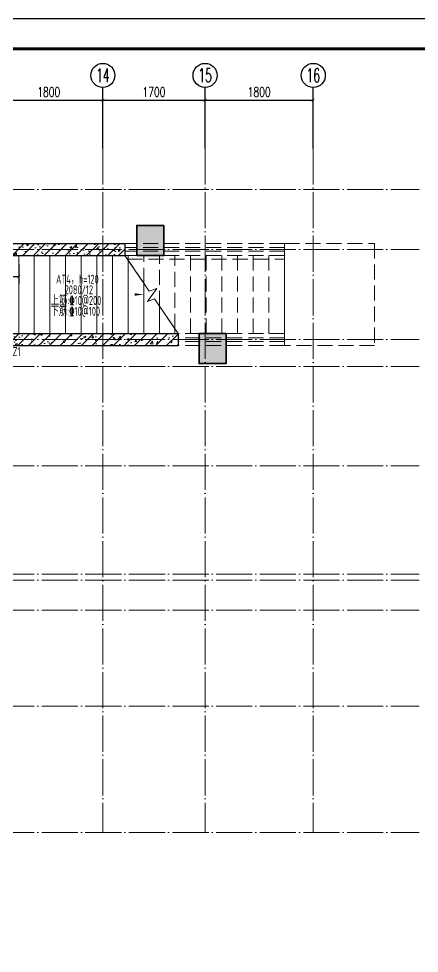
# Model space of a CAD drawing. Extents: x -812054 to 22247, y -644080 to 1003627.
# Drawn here: x -132358 to -125694, y -142320 to -126770 of the extents above; entities that cross this region are included whole.
import ezdxf
from ezdxf.enums import TextEntityAlignment as Align

# ---------------------------------------------------------------- set-up
doc = ezdxf.new("R2010")
doc.units = 0
doc.header["$LTSCALE"] = 1000
doc.linetypes.add('#P_--_20B1_001_t3$0$DASH', pattern=[0.35, 0.25, -0.1])
doc.linetypes.add('DOTE', pattern=[2.42, 2, -0.2, 0.02, -0.2])
doc.layers.get('0').update_dxf_attribs({"linetype": 'CONTINUOUS'})
doc.layers.get('DEFPOINTS').update_dxf_attribs({"linetype": 'CONTINUOUS'})
for name, color, linetype in [('-TK', 7, 'CONTINUOUS'), ('A-AXIS_TEXT', 7, 'CONTINUOUS'), ('AXIS', 3, 'CONTINUOUS'), ('DIM_SYMB', 3, 'CONTINUOUS'), ('HATCH', 8, 'CONTINUOUS'), ('PUB_DIM', 3, 'CONTINUOUS'), ('S-Z柱实线', 6, 'CONTINUOUS'), ('TEXT', 2, 'CONTINUOUS'), ('WALL', 5, 'CONTINUOUS'), ('尺寸标注', 86, 'CONTINUOUS')]:
    doc.layers.add(name, color=color, linetype=linetype)
for name, color, linetype, lineweight in [('AXIS_TEXT', 7, 'CONTINUOUS', 20), ('DOTE', 19, 'DOTE', 9), ('PUB_HATCH', 8, 'CONTINUOUS', 9), ('STAIR', 2, 'CONTINUOUS', 18), ('平面-看线', 45, 'CONTINUOUS', 15)]:
    doc.layers.add(name, color=color, linetype=linetype, lineweight=lineweight)
doc.styles.add('_TCH_AXIS', font='COMPLEX', dxfattribs={"bigfont": 'GBCBIG'})
doc.styles.add('_TCH_DIM_T3', font='SIMPLEX', dxfattribs={"width": 0.705882, "bigfont": 'GBCBIG'})
doc.styles.add('COMPLEX', font='COMPLEX')
doc.styles.add('TSSD_REIN', font='tssdeng.shx', dxfattribs={"width": 0.7, "height": 300, "bigfont": 'tssdchn.shx'})
doc.dimstyles.new('_TCH_ARCH&&50', dxfattribs={"dimtxt": 157.5, "dimasz": 50, "dimexe": 125, "dimexo": 150, "dimgap": 58.75, "dimtad": 1, "dimdec": 0, "dimzin": 0, "dimdsep": 46, "dimtxsty": '_TCH_DIM_T3', "dimblk": 'ARCHTICK', "dimcen": 0.09, "dimclrt": 7, "dimazin": 0, "dimtfac": 1, "dimtdec": 0, "dimtix": 1, "dimtmove": 2, "dimatfit": 3, "dimldrblk": 'ARCHTICK', "dimfxl": 1, "dimtolj": 1, "dimtzin": 0, "dimarcsym": 0})
pattern_1 = [(45, (-292956.68, -241880.16), (-88.38835, 88.38835), []), (50, (-292956.68, -241880.16), (358.6301, -31.37607), [37.5, -412.5]), (355, (-292956.68, -241880.16), (-69.3757, 376.0961), [30, -330]), (100.4514, (-292926.8, -241882.77), (289.2547, 344.7198), [31.8701, -350.57106]), (46.1842, (-292956.68, -241780.16), (533.6205, -82.7595), [56.25, -618.75]), (96.6356, (-292912.2, -241787.06), (467.3314, 487.059), [47.8051, -525.8565]), (351.1842, (-292956.7, -241780.16), (467.331, 487.0593), [45, -495]), (21, (-292906.68, -241805.16), (298.45353, -201.30945), [37.5, -412.5]), (326, (-292906.68, -241805.16), (121.6577, 362.575), [30, -330]), (71.4514, (-292881.8, -241821.94), (420.1113, 161.26525), [31.8701, -350.57106]), (37.5, (-292956.68, -241880.16), (6.07993, 166.44693), [0, -326, 0, -335, 0, -331.25]), (7.5, (-292956.68, -241880.16), (131.53477, 197.20586), [0, -191, 0, -318.5, 0, -126.25]), (327.5, (-293068.18, -241880.16), (266.91122, -11.27744), [0, -125, 0, -390, 0, -517.5]), (317.5, (-293118.18, -241880.16), (291.59308, 50.0525), [0, -162.5, 0, -259, 0, -367.5])]

# ---------------------------------------------------------------- blocks, each defined once
blk = doc.blocks.new('A1')
blk.add_lwpolyline([(0, 59400), (0, 0), (84100, 0), (84100, 59400)], close=True)
at = {"const_width": 100}
blk.add_lwpolyline([(2500, 58400), (2500, 1000), (83100, 1000), (83100, 58400)], close=True, dxfattribs=at)
blk = doc.blocks.new('_AXISO')
blk.add_circle((0, 0), 0.5)
at = {"layer": 'A-AXIS_TEXT', "style": 'COMPLEX', "width": 1.041667}
blk.add_attdef('A', text='', height=0.56, dxfattribs=at).set_placement((-0.25, -0.28), (0.25, -0.28), align=Align.FIT)
blk = doc.blocks.new('_ArchTick')
at = {"color": 0, "linetype": 'ByBlock', "const_width": 0.15}
blk.add_lwpolyline([(-0.5, -0.5), (0.5, 0.5)], dxfattribs=at)
blk = doc.blocks.new('*D888')
at = {"layer": 'DEFPOINTS', "color": 0, "transparency": 16777216}
for p in [(-133758, -130709), (-132358, -130709), (-132358, -131059)]:
    blk.add_point(p, dxfattribs=at)
at = {"layer": '尺寸标注', "color": 0, "lineweight": -2, "transparency": 16777216}
for p, q in [((-133758, -130859), (-133758, -131184)), ((-132358, -130859), (-132358, -131184)), ((-133758, -131059), (-132358, -131059))]:
    blk.add_line(p, q, dxfattribs=at)
at = {"layer": '尺寸标注', "color": 0, "lineweight": -2, "transparency": 16777216, "xscale": 50, "yscale": 50, "zscale": 50, "rotation": 180}
blk.add_blockref('_ArchTick', (-133758, -131059), dxfattribs=at)
at = {"layer": '尺寸标注', "color": 0, "lineweight": -2, "transparency": 16777216, "xscale": 50, "yscale": 50, "zscale": 50}
blk.add_blockref('_ArchTick', (-132358, -131059), dxfattribs=at)
at = {"layer": '尺寸标注', "color": 7, "transparency": 16777216, "insert": (-133058, -130922), "char_height": 157.5, "attachment_point": 5, "style": '_TCH_DIM_T3'}
blk.add_mtext('\\A1;1400', dxfattribs=at)
blk = doc.blocks.new('*D918')
at = {"layer": 'DEFPOINTS', "color": 0, "transparency": 16777216}
for p in [(-130958, -128128), (-132758, -128928), (-130958, -128928)]:
    blk.add_point(p, dxfattribs=at)
at = {"layer": 'PUB_DIM', "color": 0, "lineweight": -2, "transparency": 16777216}
for p, q in [((-132758, -128778), (-132758, -128003)), ((-132758, -128128), (-130958, -128128)), ((-130958, -128778), (-130958, -128003))]:
    blk.add_line(p, q, dxfattribs=at)
at = {"layer": 'PUB_DIM', "color": 0, "lineweight": -2, "transparency": 16777216, "xscale": 50, "yscale": 50, "zscale": 50, "rotation": 180}
blk.add_blockref('_ArchTick', (-132758, -128128), dxfattribs=at)
at = {"layer": 'PUB_DIM', "color": 0, "lineweight": -2, "transparency": 16777216, "xscale": 50, "yscale": 50, "zscale": 50}
blk.add_blockref('_ArchTick', (-130958, -128128), dxfattribs=at)
at = {"layer": 'PUB_DIM', "color": 7, "transparency": 16777216, "insert": (-131858, -127990), "char_height": 157.5, "attachment_point": 5, "style": '_TCH_DIM_T3'}
blk.add_mtext('\\A1;1800', dxfattribs=at)
blk = doc.blocks.new('*D919')
at = {"layer": 'DEFPOINTS', "color": 0, "transparency": 16777216}
for p in [(-129258, -128128), (-130958, -128928), (-129258, -128928)]:
    blk.add_point(p, dxfattribs=at)
at = {"layer": 'PUB_DIM', "color": 0, "lineweight": -2, "transparency": 16777216}
for p, q in [((-130958, -128778), (-130958, -128003)), ((-130958, -128128), (-129258, -128128)), ((-129258, -128778), (-129258, -128003))]:
    blk.add_line(p, q, dxfattribs=at)
at = {"layer": 'PUB_DIM', "color": 0, "lineweight": -2, "transparency": 16777216, "xscale": 50, "yscale": 50, "zscale": 50, "rotation": 180}
blk.add_blockref('_ArchTick', (-130958, -128128), dxfattribs=at)
at = {"layer": 'PUB_DIM', "color": 0, "lineweight": -2, "transparency": 16777216, "xscale": 50, "yscale": 50, "zscale": 50}
blk.add_blockref('_ArchTick', (-129258, -128128), dxfattribs=at)
at = {"layer": 'PUB_DIM', "color": 7, "transparency": 16777216, "insert": (-130108, -127990), "char_height": 157.5, "attachment_point": 5, "style": '_TCH_DIM_T3'}
blk.add_mtext('\\A1;1700', dxfattribs=at)
blk = doc.blocks.new('*D920')
at = {"layer": 'DEFPOINTS', "color": 0, "transparency": 16777216}
for p in [(-127458, -128128), (-129258, -128928), (-127458, -128928)]:
    blk.add_point(p, dxfattribs=at)
at = {"layer": 'PUB_DIM', "color": 0, "lineweight": -2, "transparency": 16777216}
for p, q in [((-129258, -128778), (-129258, -128003)), ((-129258, -128128), (-127458, -128128)), ((-127458, -128778), (-127458, -128003))]:
    blk.add_line(p, q, dxfattribs=at)
at = {"layer": 'PUB_DIM', "color": 0, "lineweight": -2, "transparency": 16777216, "xscale": 50, "yscale": 50, "zscale": 50, "rotation": 180}
blk.add_blockref('_ArchTick', (-129258, -128128), dxfattribs=at)
at = {"layer": 'PUB_DIM', "color": 0, "lineweight": -2, "transparency": 16777216, "xscale": 50, "yscale": 50, "zscale": 50}
blk.add_blockref('_ArchTick', (-127458, -128128), dxfattribs=at)
at = {"layer": 'PUB_DIM', "color": 7, "transparency": 16777216, "insert": (-128358, -127990), "char_height": 157.5, "attachment_point": 5, "style": '_TCH_DIM_T3'}
blk.add_mtext('\\A1;1800', dxfattribs=at)

msp = doc.modelspace()

# ---------------------------------------------------------------- hatches: boundary and pattern name
at = {"layer": 'HATCH'}
for points in [[(-129945.33, -130209.29), (-130395.33, -130209.29), (-130395.33, -130709.29), (-129945.33, -130709.29)], [(-128907.95, -132009.29), (-129357.95, -132009.29), (-129357.95, -132509.29), (-128907.95, -132509.29)]]:
    msp.add_hatch(color=252, dxfattribs=at).paths.add_polyline_path(points)
at = {"layer": 'PUB_HATCH'}
h = msp.add_hatch(dxfattribs=at)
h.set_pattern_fill('钢筋混凝土', color=256, scale=50, style=0)
h.set_pattern_definition(pattern_1)
h.paths.add_polyline_path([(-133857.96, -130509.43), (-133857.95, -130709.43), (-130590.2, -130709.18), (-130590.21, -130509.18)])
h = msp.add_hatch(dxfattribs=at)
h.set_pattern_fill('钢筋混凝土', color=256, scale=50, style=0)
h.set_pattern_definition(pattern_1)
h.paths.add_polyline_path([(-133957.95, -132009.43), (-133757.95, -132209.42), (-129706.2, -132209.18), (-129706.21, -132009.18)])

# ---------------------------------------------------------------- linework, layer by layer
at = {"layer": 'AXIS'}
for p, q in [((-130957.95, -128927.83), (-130957.95, -127913.22)), ((-129257.95, -128927.83), (-129257.95, -127913.22)), ((-127457.95, -128927.83), (-127457.95, -127913.22))]:
    msp.add_line(p, q, dxfattribs=at)
at = {"layer": 'DIM_SYMB'}
msp.add_lwpolyline([(-132426.26, -131359.05, 0, 0, 0), (-130278.21, -131359.04, 0, 40, 0), (-130428.21, -131359.04, 0, 0, 0)], format="xyseb", dxfattribs=at)
at = {"layer": 'DOTE', "linetype": 'DOTE', "ltscale": 0.3}
for p, q in [((-130957.95, -128927.83), (-130957.95, -140309.29)), ((-129257.95, -128927.83), (-129257.95, -140309.29)), ((-127457.95, -128927.83), (-127457.95, -140309.29)), ((-137057.95, -129609.29), (-125694.37, -129609.29)), ((-137057.95, -130609.29), (-125694.37, -130609.29)), ((-137057.95, -132109.29), (-125694.37, -132109.29)), ((-137057.95, -132559.29), (-125694.37, -132559.29)), ((-137057.95, -134209.29), (-125694.37, -134209.29)), ((-137057.95, -136009.29), (-125694.37, -136009.29)), ((-137057.95, -136109.29), (-125694.37, -136109.28)), ((-137057.95, -136609.29), (-125694.37, -136609.29)), ((-137057.95, -138209.29), (-125694.37, -138209.28)), ((-137057.95, -140309.29), (-125694.37, -140309.28))]:
    msp.add_line(p, q, dxfattribs=at)
at = {"layer": 'S-Z柱实线', "color": 2, "lineweight": 35}
for points in [[(-129945.33, -130209.29), (-130395.33, -130209.29), (-130395.33, -130709.29), (-129945.33, -130709.29)], [(-128907.95, -132009.29), (-129357.95, -132009.29), (-129357.95, -132509.29), (-128907.95, -132509.29)]]:
    msp.add_lwpolyline(points, close=True, dxfattribs=at)
at = {"layer": 'STAIR', "color": 246, "linetype": '#P_--_20B1_001_t3$0$DASH'}
for p, q in [((-127938.21, -130509.05), (-130590.21, -130509.05)), ((-127938.21, -130579.05), (-130590.21, -130578.8)), ((-127938.21, -130639.05), (-130590.21, -130638.8)), ((-127938.21, -130709.05), (-130590.21, -130709.05)), ((-127938.21, -130709.05), (-130590.21, -130709.05)), ((-130590.21, -130709.05), (-130187.5, -131301.26)), ((-130549.41, -130769.05), (-127938.21, -130769.05)), ((-130538.21, -130785.52), (-130538.21, -130709.05)), ((-130278.21, -131167.87), (-130278.21, -130709.05)), ((-130018.21, -131550.22), (-130018.21, -130709.05)), ((-129758.21, -131932.58), (-129758.21, -130709.05)), ((-129498.21, -132009.05), (-129498.21, -130709.05)), ((-129238.21, -132009.05), (-129238.21, -130709.05)), ((-128978.21, -132009.05), (-128978.21, -130709.05)), ((-128718.21, -132009.05), (-128718.21, -130709.05)), ((-128458.21, -132009.05), (-128458.21, -130709.05)), ((-128198.21, -132009.05), (-128198.21, -130709.05)), ((-127938.21, -132009.05), (-127938.21, -130709.05)), ((-130060.02, -131256.83), (-130217.3, -131475.02)), ((-130187.5, -131301.26), (-130060.02, -131256.83)), ((-130217.3, -131475.02), (-130097.69, -131433.33)), ((-130097.69, -131433.33), (-129706.21, -132009.05)), ((-127938.21, -132009.05), (-129706.21, -132009.05)), ((-127938.21, -132009.05), (-129706.21, -132009.05)), ((-127938.21, -132079.05), (-129706.21, -132078.8)), ((-127938.21, -132139.05), (-129706.21, -132138.8)), ((-127938.21, -132209.05), (-129706.21, -132208.8))]:
    msp.add_line(p, q, dxfattribs=at)
at = {"layer": 'STAIR'}
for p, q in [((-130590.21, -130709.05), (-132358.21, -130709.05)), ((-132358.21, -132009.05), (-132358.21, -130709.05)), ((-132098.21, -132009.05), (-132098.21, -130709.05)), ((-131838.21, -132009.05), (-131838.21, -130709.05)), ((-131578.21, -132009.05), (-131578.21, -130709.05)), ((-131318.21, -132009.05), (-131318.21, -130709.05)), ((-131058.21, -132009.05), (-131058.21, -130709.05)), ((-130798.21, -132009.05), (-130798.21, -130709.05)), ((-130590.21, -130709.05), (-130187.5, -131301.26)), ((-130538.21, -132009.05), (-130538.21, -130785.52)), ((-130278.21, -132009.05), (-130278.21, -131167.87)), ((-130060.02, -131256.83), (-130217.3, -131475.02)), ((-130187.5, -131301.26), (-130060.02, -131256.83)), ((-130217.3, -131475.02), (-130097.69, -131433.33)), ((-130097.69, -131433.33), (-129706.21, -132009.05)), ((-130018.21, -132009.05), (-130018.21, -131550.22)), ((-129706.21, -132009.05), (-132358.21, -132009.05)), ((-129758.21, -132009.05), (-129758.21, -131932.58))]:
    msp.add_line(p, q, dxfattribs=at)
at = {"layer": 'STAIR', "color": 246, "linetype": '#P_--_20B1_001_t3$0$DASH'}
msp.add_lwpolyline([(-127938.21, -130509.05), (-126438.21, -130509.05), (-126438.21, -132209.05), (-127938.21, -132209.05)], close=True, dxfattribs=at)
at = {"layer": 'WALL'}
for p, q in [((-133857.96, -130509.29), (-130590.21, -130509.05)), ((-130590.21, -130509.05), (-130590.2, -130709.05)), ((-133857.95, -130709.29), (-130590.2, -130709.05)), ((-133957.95, -132009.3), (-129706.21, -132009.05)), ((-129706.21, -132009.05), (-129706.2, -132209.05)), ((-133757.95, -132209.29), (-129706.2, -132209.05))]:
    msp.add_line(p, q, dxfattribs=at)
at = {"layer": '平面-看线'}
for p, q in [((-127938.21, -130709.05), (-127938.21, -130509.05)), ((-127938.21, -132209.05), (-127938.21, -132009.05))]:
    msp.add_line(p, q, dxfattribs=at)

# ---------------------------------------------------------------- block references
at = {"layer": '-TK', "xscale": 0.5, "yscale": 0.5, "zscale": 0.5}
msp.add_blockref('A1', (-159676.1, -156470.18), dxfattribs=at)
at = {"layer": 'AXIS'}
ref = msp.add_blockref('_AXISO', (-130957.95, -127713.22), dxfattribs=dict(at, xscale=400, yscale=400, zscale=400))
ref.add_attrib('A', '14', dxfattribs={"layer": 'AXIS_TEXT', "height": 226.274, "style": '_TCH_AXIS', "width": 0.677419}).set_placement((-131071.09, -127826.36), (-130844.82, -127826.36), align=Align.FIT)
ref = msp.add_blockref('_AXISO', (-129257.95, -127713.22), dxfattribs=dict(at, xscale=400, yscale=400, zscale=400))
ref.add_attrib('A', '15', dxfattribs={"layer": 'AXIS_TEXT', "height": 226.274, "style": '_TCH_AXIS', "width": 0.724138}).set_placement((-129371.09, -127826.36), (-129144.82, -127826.36), align=Align.FIT)
ref = msp.add_blockref('_AXISO', (-127457.95, -127713.22), dxfattribs=dict(at, xscale=400, yscale=400, zscale=400))
ref.add_attrib('A', '16', dxfattribs={"layer": 'AXIS_TEXT', "height": 226.274, "style": '_TCH_AXIS', "width": 0.724138}).set_placement((-127571.09, -127826.36), (-127344.82, -127826.36), align=Align.FIT)

# ---------------------------------------------------------------- texts
at = {"layer": 'TEXT', "color": 230, "style": 'TSSD_REIN', "width": 0.7}
for s, p in [('AT4，h=120', (-131381.85, -131179.19)), ('2080/12', (-131357.12, -131354.87))]:
    msp.add_text(s, height=150, dxfattribs=at).set_placement(p, align=Align.CENTER)
for s, p in [('上筋:%%13210@200', (-131822.8, -131533.33, 0)), ('下筋:%%13210@100', (-131825.21, -131712.94, 0)), ('TZ1', (-132536.94, -132384.58))]:
    msp.add_text(s, height=150, dxfattribs=at).set_placement(p)

# ---------------------------------------------------------------- dimensions: what is measured, and where the dimension line sits
at = {"layer": 'PUB_DIM'}
for p1, p2, picture, middle in [((-132757.95, -128927.83), (-130957.95, -128927.83), '*D918', (-131857.95, -127990.33)), ((-130957.95, -128927.83), (-129257.95, -128927.83), '*D919', (-130107.95, -127990.33)), ((-129257.95, -128927.83), (-127457.95, -128927.83), '*D920', (-128357.95, -127990.33))]:
    dim = msp.add_aligned_dim(p1=p1, p2=p2, distance=799.99, dimstyle='_TCH_ARCH&&50', dxfattribs=at)
    dim.commit()
    dim.dimension.update_dxf_attribs({"geometry": picture, "text_midpoint": middle})
at = {"layer": '尺寸标注', "color": 106}
dim = msp.add_aligned_dim(p1=(-133758.02, -130709.18), p2=(-132358.21, -130709.18), distance=-349.96, dimstyle='_TCH_ARCH&&50', dxfattribs=at)
dim.commit()
dim.dimension.update_dxf_attribs({"geometry": '*D888', "text_midpoint": (-133058.11, -130921.64)})

doc.saveas('drawing.dxf')
